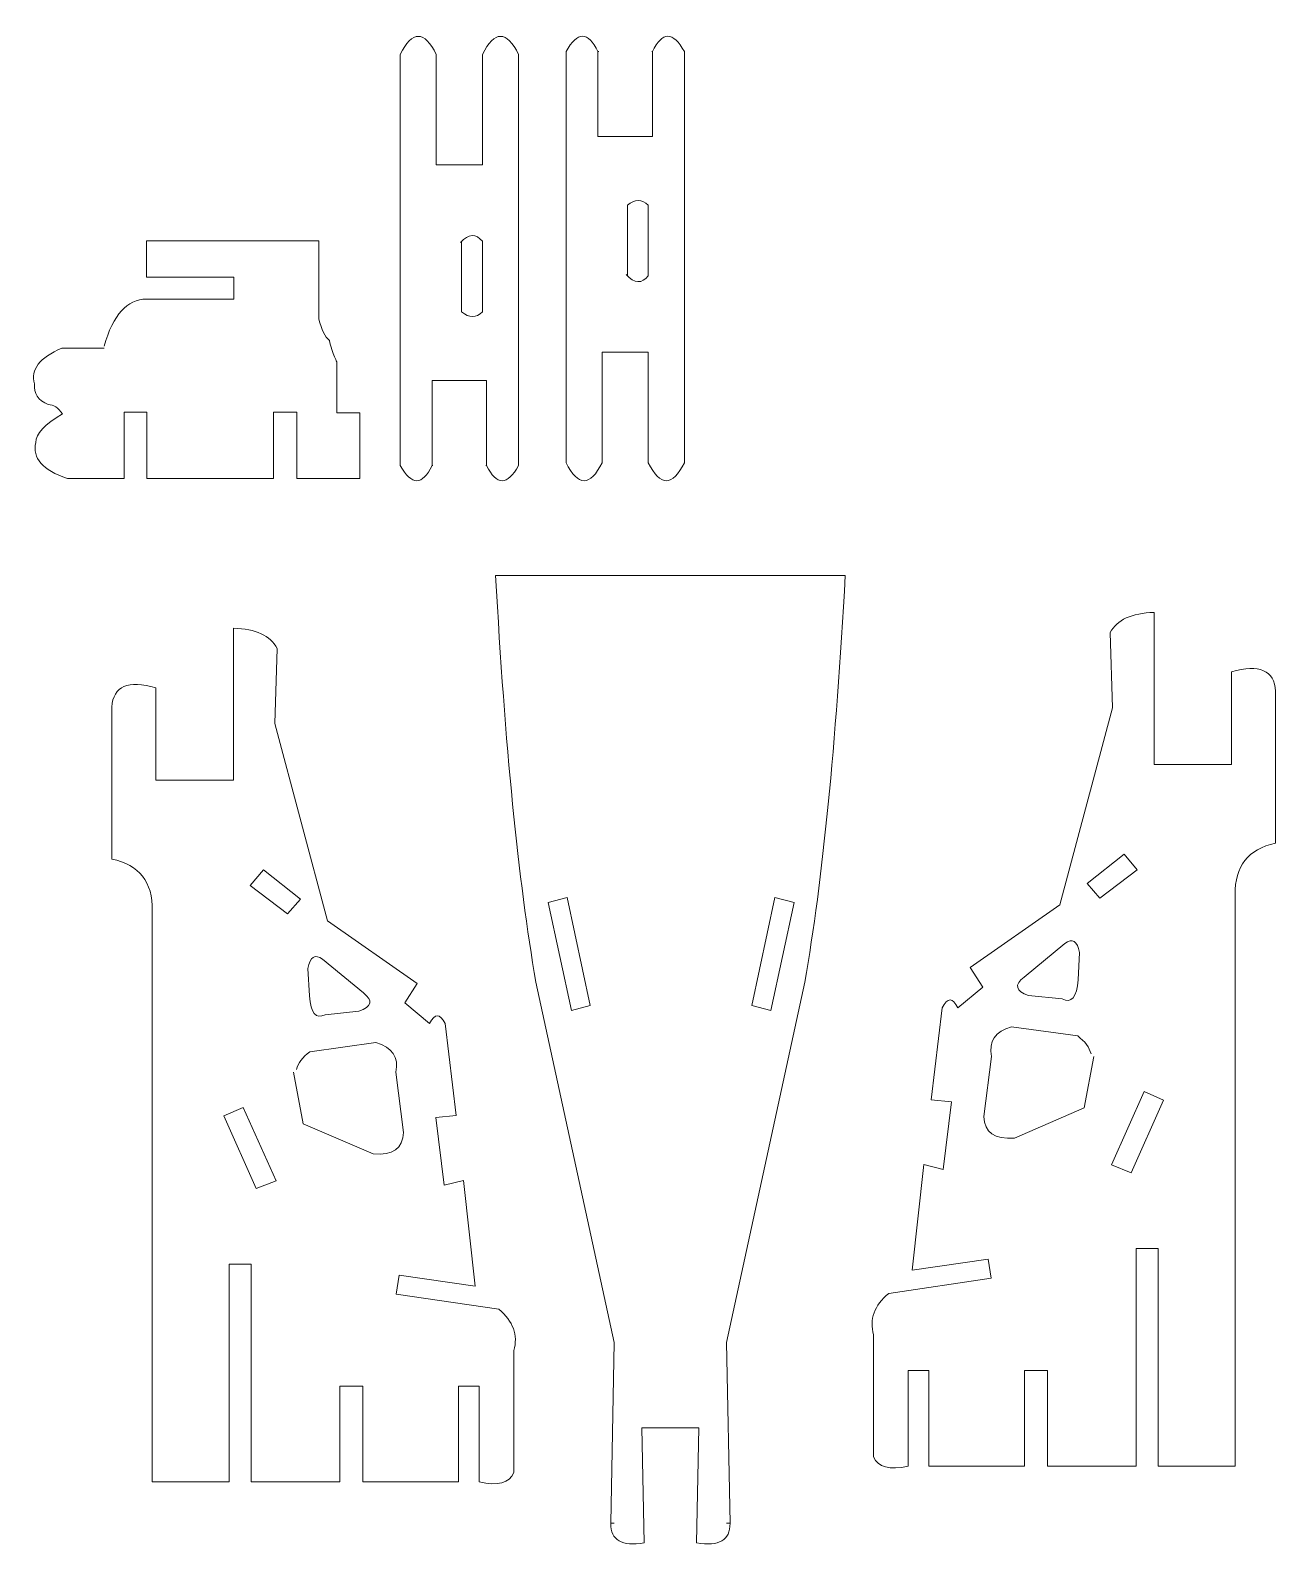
# Model space of a CAD drawing. Header units: centimetres. Extents: x -89 to 103, y -109 to 125.
import ezdxf

# ---------------------------------------------------------------- set-up
doc = ezdxf.new("R2010")
doc.units = ezdxf.units.CM
doc.header["$MEASUREMENT"] = 0
doc.layers.add('Capa 1', color=7, linetype='Continuous')

msp = doc.modelspace()

# ---------------------------------------------------------------- linework, layer by layer
at = {"layer": 'Capa 1', "lineweight": 20}
for points, knots in [([(-32.09, 121.22), (-30.24, 124.94), (-28.38, 124.94), (-26.52, 121.22), (-26.52, 121.22), (-26.52, 121.22), (-26.52, 104.16), (-26.52, 104.16)], [0, 0, 0, 0, 0.333333, 0.333333, 0.333333, 0.333333, 1, 1, 1, 1]), ([(-13.81, 121.22), (-15.67, 124.94), (-17.53, 124.94), (-19.39, 121.22), (-19.39, 121.22), (-19.39, 121.22), (-19.39, 104.16), (-19.39, 104.16)], [0, 0, 0, 0, 0.333333, 0.333333, 0.333333, 0.333333, 1, 1, 1, 1]), ([(-1.55, 108.52), (-1.55, 108.52), (-1.55, 121.65), (-1.55, 121.65), (-1.55, 121.65), (-1.55, 121.65), (-1.44, 121.65), (-1.44, 121.65)], [0, 0, 0, 0, 0.333333, 0.333333, 0.333333, 0.333333, 1, 1, 1, 1]), ([(6.86, 108.52), (6.86, 108.52), (6.86, 121.65), (6.86, 121.65), (6.86, 121.65), (6.86, 121.65), (6.76, 121.65), (6.76, 121.65)], [0, 0, 0, 0, 0.333333, 0.333333, 0.333333, 0.333333, 1, 1, 1, 1]), ([(2.99, 97.91), (4.16, 98.89), (5.24, 98.89), (6.21, 97.91), (6.21, 97.91), (6.21, 97.91), (6.21, 87.02), (6.21, 87.02), (6.21, 87.02), (5.23, 85.77), (4.1, 85.83), (2.8, 87.21)], [0, 0, 0, 0, 0.25, 0.25, 0.25, 0.25, 0.5, 0.5, 0.5, 0.5, 1, 1, 1, 1]), ([(-57.8, 83.42), (-57.8, 83.42), (-57.8, 86.81), (-57.8, 86.81), (-57.8, 86.81), (-57.8, 86.81), (-71.29, 86.81), (-71.29, 86.81), (-71.29, 86.81), (-71.29, 86.81), (-71.29, 92.41), (-71.29, 92.41), (-71.29, 92.41), (-71.29, 92.41), (-44.65, 92.41), (-44.65, 92.41), (-44.65, 92.41), (-44.65, 92.41), (-44.65, 80.35), (-44.65, 80.35)], [0, 0, 0, 0, 0.166667, 0.166667, 0.166667, 0.166667, 0.333333, 0.333333, 0.333333, 0.333333, 0.5, 0.5, 0.5, 0.5, 0.666667, 0.666667, 0.666667, 0.666667, 1, 1, 1, 1]), ([(-22.62, 81.47), (-21.45, 80.48), (-20.37, 80.48), (-19.4, 81.47), (-19.4, 81.47), (-19.4, 81.47), (-19.4, 92.35), (-19.4, 92.35), (-19.4, 92.35), (-20.38, 93.6), (-21.52, 93.54), (-22.81, 92.17)], [0, 0, 0, 0, 0.25, 0.25, 0.25, 0.25, 0.5, 0.5, 0.5, 0.5, 1, 1, 1, 1]), ([(-84.35, 75.86), (-87.81, 74.39), (-89.23, 72.55), (-88.58, 70.33), (-88.58, 70.33), (-88.75, 68.84), (-88.04, 67.77), (-86.45, 67.14), (-86.45, 67.14), (-85.65, 67.13), (-84.93, 66.65), (-84.27, 65.7)], [0, 0, 0, 0, 0.25, 0.25, 0.25, 0.25, 0.5, 0.5, 0.5, 0.5, 1, 1, 1, 1]), ([(-43.04, 77.04), (-42.91, 76.57), (-42.78, 76.09), (-42.64, 75.66), (-42.64, 75.66), (-42.5, 75.23), (-42.36, 74.84), (-42.23, 74.52), (-42.23, 74.52), (-42.11, 74.21), (-42, 73.97), (-41.9, 73.73)], [0, 0, 0, 0, 0.25, 0.25, 0.25, 0.25, 0.5, 0.5, 0.5, 0.5, 1, 1, 1, 1]), ([(-6.48, 58.15), (-4.62, 54.44), (-2.76, 54.44), (-0.91, 58.15), (-0.91, 58.15), (-0.91, 58.15), (-0.91, 75.21), (-0.91, 75.21)], [0, 0, 0, 0, 0.333333, 0.333333, 0.333333, 0.333333, 1, 1, 1, 1]), ([(11.8, 58.15), (9.94, 54.44), (8.08, 54.44), (6.22, 58.15), (6.22, 58.15), (6.22, 58.15), (6.22, 75.21), (6.22, 75.21)], [0, 0, 0, 0, 0.333333, 0.333333, 0.333333, 0.333333, 1, 1, 1, 1]), ([(-27.16, 70.85), (-27.16, 70.85), (-27.16, 57.72), (-27.16, 57.72), (-27.16, 57.72), (-27.16, 57.72), (-27.05, 57.72), (-27.05, 57.72)], [0, 0, 0, 0, 0.333333, 0.333333, 0.333333, 0.333333, 1, 1, 1, 1]), ([(-18.75, 70.85), (-18.75, 70.85), (-18.75, 57.72), (-18.75, 57.72), (-18.75, 57.72), (-18.75, 57.72), (-18.86, 57.72), (-18.86, 57.72)], [0, 0, 0, 0, 0.333333, 0.333333, 0.333333, 0.333333, 1, 1, 1, 1]), ([(-84.27, 65.7), (-87.02, 64.1), (-88.38, 62.62), (-88.37, 61.27), (-88.37, 61.27), (-88.96, 58.88), (-87.34, 57.03), (-83.49, 55.71)], [0, 0, 0, 0, 0.333333, 0.333333, 0.333333, 0.333333, 1, 1, 1, 1]), ([(-51.69, 65.94), (-51.69, 65.94), (-51.69, 55.71), (-51.69, 55.71), (-51.69, 55.71), (-51.69, 55.71), (-71.22, 55.71), (-71.22, 55.71), (-71.22, 55.71), (-71.22, 55.71), (-71.22, 65.94), (-71.22, 65.94), (-71.22, 65.94), (-71.22, 65.94), (-74.74, 65.94), (-74.74, 65.94), (-74.74, 65.94), (-74.74, 65.94), (-74.74, 55.71), (-74.74, 55.71), (-74.74, 55.71), (-74.74, 55.71), (-83.49, 55.71), (-83.49, 55.71)], [0, 0, 0, 0, 0.142857, 0.142857, 0.142857, 0.142857, 0.285714, 0.285714, 0.285714, 0.285714, 0.428571, 0.428571, 0.428571, 0.428571, 0.571429, 0.571429, 0.571429, 0.571429, 0.714286, 0.714286, 0.714286, 0.714286, 1, 1, 1, 1]), ([(-41.9, 65.84), (-41.9, 65.84), (-38.35, 65.84), (-38.35, 65.84), (-38.35, 65.84), (-38.35, 65.84), (-38.35, 55.71), (-38.35, 55.71), (-38.35, 55.71), (-38.35, 55.71), (-48.06, 55.71), (-48.06, 55.71), (-48.06, 55.71), (-48.06, 55.71), (-48.06, 65.94), (-48.06, 65.94), (-48.06, 65.94), (-48.06, 65.94), (-51.69, 65.94), (-51.69, 65.94), (-51.69, 65.94), (-51.69, 65.94), (-51.69, 65.72), (-51.69, 65.72)], [0, 0, 0, 0, 0.142857, 0.142857, 0.142857, 0.142857, 0.285714, 0.285714, 0.285714, 0.285714, 0.428571, 0.428571, 0.428571, 0.428571, 0.571429, 0.571429, 0.571429, 0.571429, 0.714286, 0.714286, 0.714286, 0.714286, 1, 1, 1, 1]), ([(-17.36, 40.74), (-15.93, 14.59), (-13.86, -6.34), (-11.14, -22.05), (-11.14, -22.05), (-11.14, -22.05), (0.96, -77.72), (0.96, -77.72)], [0, 0, 0, 0, 0.333333, 0.333333, 0.333333, 0.333333, 1, 1, 1, 1]), ([(36.64, 40.74), (35.21, 14.59), (33.13, -6.34), (30.41, -22.05), (30.41, -22.05), (30.41, -22.05), (18.32, -77.72), (18.32, -77.72)], [0, 0, 0, 0, 0.333333, 0.333333, 0.333333, 0.333333, 1, 1, 1, 1]), ([(96.29, 25.85), (96.29, 25.85), (96.29, 11.55), (96.29, 11.55), (96.29, 11.55), (96.29, 11.55), (84.34, 11.55), (84.34, 11.55), (84.34, 11.55), (84.34, 11.55), (84.34, 35.03), (84.34, 35.03)], [0, 0, 0, 0, 0.25, 0.25, 0.25, 0.25, 0.5, 0.5, 0.5, 0.5, 1, 1, 1, 1]), ([(-69.82, 23.41), (-69.82, 23.41), (-69.82, 9.11), (-69.82, 9.11), (-69.82, 9.11), (-69.82, 9.11), (-57.87, 9.11), (-57.87, 9.11), (-57.87, 9.11), (-57.87, 9.11), (-57.87, 32.59), (-57.87, 32.59)], [0, 0, 0, 0, 0.25, 0.25, 0.25, 0.25, 0.5, 0.5, 0.5, 0.5, 1, 1, 1, 1]), ([(77.58, 31.92), (77.58, 31.92), (77.94, 20.3), (77.94, 20.3), (77.94, 20.3), (77.94, 20.3), (69.78, -10.15), (69.78, -10.15), (69.78, -10.15), (69.78, -10.15), (55.95, -19.83), (55.95, -19.83), (55.95, -19.83), (55.95, -19.83), (57.87, -22.82), (57.87, -22.82), (57.87, -22.82), (57.87, -22.82), (54.03, -26.02), (54.03, -26.02)], [0, 0, 0, 0, 0.166667, 0.166667, 0.166667, 0.166667, 0.333333, 0.333333, 0.333333, 0.333333, 0.5, 0.5, 0.5, 0.5, 0.666667, 0.666667, 0.666667, 0.666667, 1, 1, 1, 1]), ([(-51.11, 29.48), (-51.11, 29.48), (-51.47, 17.86), (-51.47, 17.86), (-51.47, 17.86), (-51.47, 17.86), (-43.31, -12.59), (-43.31, -12.59), (-43.31, -12.59), (-43.31, -12.59), (-29.48, -22.27), (-29.48, -22.27), (-29.48, -22.27), (-29.48, -22.27), (-31.4, -25.26), (-31.4, -25.26), (-31.4, -25.26), (-31.4, -25.26), (-27.56, -28.46), (-27.56, -28.46)], [0, 0, 0, 0, 0.166667, 0.166667, 0.166667, 0.166667, 0.333333, 0.333333, 0.333333, 0.333333, 0.5, 0.5, 0.5, 0.5, 0.666667, 0.666667, 0.666667, 0.666667, 1, 1, 1, 1]), ([(81.73, -4.7), (81.73, -4.7), (75.96, -9.08), (75.96, -9.08), (75.96, -9.08), (75.96, -9.08), (73.99, -6.83), (73.99, -6.83), (73.99, -6.83), (73.99, -6.83), (79.7, -2.3), (79.7, -2.3), (79.7, -2.3), (79.7, -2.3), (81.73, -4.7), (81.73, -4.7)], [0, 0, 0, 0, 0.2, 0.2, 0.2, 0.2, 0.4, 0.4, 0.4, 0.4, 0.6, 0.6, 0.6, 0.6, 1, 1, 1, 1]), ([(-55.26, -7.14), (-55.26, -7.14), (-49.49, -11.52), (-49.49, -11.52), (-49.49, -11.52), (-49.49, -11.52), (-47.52, -9.27), (-47.52, -9.27), (-47.52, -9.27), (-47.52, -9.27), (-53.23, -4.74), (-53.23, -4.74), (-53.23, -4.74), (-53.23, -4.74), (-55.26, -7.14), (-55.26, -7.14)], [0, 0, 0, 0, 0.2, 0.2, 0.2, 0.2, 0.4, 0.4, 0.4, 0.4, 0.6, 0.6, 0.6, 0.6, 1, 1, 1, 1]), ([(-9.23, -9.78), (-9.23, -9.78), (-6.29, -8.99), (-6.29, -8.99), (-6.29, -8.99), (-6.29, -8.99), (-2.74, -25.7), (-2.74, -25.7), (-2.74, -25.7), (-2.74, -25.7), (-5.63, -26.47), (-5.63, -26.47), (-5.63, -26.47), (-5.63, -26.47), (-9.23, -9.78), (-9.23, -9.78)], [0, 0, 0, 0, 0.2, 0.2, 0.2, 0.2, 0.4, 0.4, 0.4, 0.4, 0.6, 0.6, 0.6, 0.6, 1, 1, 1, 1]), ([(28.73, -9.78), (28.73, -9.78), (25.79, -8.99), (25.79, -8.99), (25.79, -8.99), (25.79, -8.99), (22.23, -25.7), (22.23, -25.7), (22.23, -25.7), (22.23, -25.7), (25.13, -26.47), (25.13, -26.47), (25.13, -26.47), (25.13, -26.47), (28.73, -9.78), (28.73, -9.78)], [0, 0, 0, 0, 0.2, 0.2, 0.2, 0.2, 0.4, 0.4, 0.4, 0.4, 0.6, 0.6, 0.6, 0.6, 1, 1, 1, 1]), ([(84.97, -96.81), (84.97, -96.81), (96.88, -96.81), (96.88, -96.81), (96.88, -96.81), (96.88, -96.81), (96.88, -8.58), (96.88, -8.58)], [0, 0, 0, 0, 0.333333, 0.333333, 0.333333, 0.333333, 1, 1, 1, 1]), ([(-58.5, -99.25), (-58.5, -99.25), (-70.41, -99.25), (-70.41, -99.25), (-70.41, -99.25), (-70.41, -99.25), (-70.41, -11.02), (-70.41, -11.02)], [0, 0, 0, 0, 0.333333, 0.333333, 0.333333, 0.333333, 1, 1, 1, 1]), ([(70.55, -16.1), (71.74, -15.23), (72.49, -15.7), (72.81, -17.51), (72.81, -17.51), (72.81, -17.51), (72.6, -21.72), (72.6, -21.72), (72.6, -21.72), (72.41, -24.41), (71.59, -25.39), (70.15, -24.66)], [0, 0, 0, 0, 0.25, 0.25, 0.25, 0.25, 0.5, 0.5, 0.5, 0.5, 1, 1, 1, 1]), ([(-44.08, -18.54), (-45.27, -17.67), (-46.02, -18.14), (-46.34, -19.95), (-46.34, -19.95), (-46.34, -19.95), (-46.13, -24.16), (-46.13, -24.16), (-46.13, -24.16), (-45.94, -26.85), (-45.12, -27.83), (-43.68, -27.1)], [0, 0, 0, 0, 0.25, 0.25, 0.25, 0.25, 0.5, 0.5, 0.5, 0.5, 1, 1, 1, 1]), ([(54.03, -26.02), (53.23, -24.42), (52.43, -24.42), (51.63, -26.02), (51.63, -26.02), (51.63, -26.02), (49.92, -40.22), (49.92, -40.22)], [0, 0, 0, 0, 0.333333, 0.333333, 0.333333, 0.333333, 1, 1, 1, 1]), ([(-27.56, -28.46), (-26.76, -26.86), (-25.96, -26.86), (-25.16, -28.46), (-25.16, -28.46), (-25.16, -28.46), (-23.45, -42.66), (-23.45, -42.66)], [0, 0, 0, 0, 0.333333, 0.333333, 0.333333, 0.333333, 1, 1, 1, 1]), ([(74.6, -33.12), (74.36, -32.15), (73.67, -31.23), (72.54, -30.37), (72.54, -30.37), (72.54, -30.37), (62.33, -28.95), (62.33, -28.95), (62.33, -28.95), (59.78, -29.69), (58.75, -31.21), (59.23, -33.54)], [0, 0, 0, 0, 0.25, 0.25, 0.25, 0.25, 0.5, 0.5, 0.5, 0.5, 1, 1, 1, 1]), ([(-48.13, -35.56), (-47.89, -34.59), (-47.2, -33.67), (-46.07, -32.81), (-46.07, -32.81), (-46.07, -32.81), (-35.86, -31.39), (-35.86, -31.39), (-35.86, -31.39), (-33.31, -32.13), (-32.28, -33.65), (-32.76, -35.98)], [0, 0, 0, 0, 0.25, 0.25, 0.25, 0.25, 0.5, 0.5, 0.5, 0.5, 1, 1, 1, 1]), ([(75.03, -33.54), (75.03, -33.54), (73.54, -41.5), (73.54, -41.5), (73.54, -41.5), (73.54, -41.5), (62.76, -46.14), (62.76, -46.14)], [0, 0, 0, 0, 0.333333, 0.333333, 0.333333, 0.333333, 1, 1, 1, 1]), ([(-48.56, -35.98), (-48.56, -35.98), (-47.07, -43.94), (-47.07, -43.94), (-47.07, -43.94), (-47.07, -43.94), (-36.29, -48.58), (-36.29, -48.58)], [0, 0, 0, 0, 0.333333, 0.333333, 0.333333, 0.333333, 1, 1, 1, 1]), ([(77.75, -50.3), (77.75, -50.3), (82.82, -38.98), (82.82, -38.98), (82.82, -38.98), (82.82, -38.98), (85.81, -40.27), (85.81, -40.27), (85.81, -40.27), (85.81, -40.27), (80.79, -51.52), (80.79, -51.52), (80.79, -51.52), (80.79, -51.52), (77.75, -50.3), (77.75, -50.3)], [0, 0, 0, 0, 0.2, 0.2, 0.2, 0.2, 0.4, 0.4, 0.4, 0.4, 0.6, 0.6, 0.6, 0.6, 1, 1, 1, 1]), ([(-51.28, -52.74), (-51.28, -52.74), (-56.35, -41.42), (-56.35, -41.42), (-56.35, -41.42), (-56.35, -41.42), (-59.34, -42.71), (-59.34, -42.71), (-59.34, -42.71), (-59.34, -42.71), (-54.32, -53.96), (-54.32, -53.96), (-54.32, -53.96), (-54.32, -53.96), (-51.28, -52.74), (-51.28, -52.74)], [0, 0, 0, 0, 0.2, 0.2, 0.2, 0.2, 0.4, 0.4, 0.4, 0.4, 0.6, 0.6, 0.6, 0.6, 1, 1, 1, 1]), ([(49.92, -40.22), (49.92, -40.22), (53.07, -40.53), (53.07, -40.53), (53.07, -40.53), (53.07, -40.53), (51.79, -50.99), (51.79, -50.99), (51.79, -50.99), (51.79, -50.99), (48.8, -50.24), (48.8, -50.24), (48.8, -50.24), (48.8, -50.24), (46.99, -66.57), (46.99, -66.57), (46.99, -66.57), (46.99, -66.57), (58.73, -64.86), (58.73, -64.86), (58.73, -64.86), (58.73, -64.86), (59.18, -67.81), (59.18, -67.81)], [0, 0, 0, 0, 0.142857, 0.142857, 0.142857, 0.142857, 0.285714, 0.285714, 0.285714, 0.285714, 0.428571, 0.428571, 0.428571, 0.428571, 0.571429, 0.571429, 0.571429, 0.571429, 0.714286, 0.714286, 0.714286, 0.714286, 1, 1, 1, 1]), ([(-23.45, -42.66), (-23.45, -42.66), (-26.6, -42.97), (-26.6, -42.97), (-26.6, -42.97), (-26.6, -42.97), (-25.32, -53.43), (-25.32, -53.43), (-25.32, -53.43), (-25.32, -53.43), (-22.33, -52.68), (-22.33, -52.68), (-22.33, -52.68), (-22.33, -52.68), (-20.52, -69.01), (-20.52, -69.01), (-20.52, -69.01), (-20.52, -69.01), (-32.26, -67.3), (-32.26, -67.3), (-32.26, -67.3), (-32.26, -67.3), (-32.71, -70.25), (-32.71, -70.25)], [0, 0, 0, 0, 0.142857, 0.142857, 0.142857, 0.142857, 0.285714, 0.285714, 0.285714, 0.285714, 0.428571, 0.428571, 0.428571, 0.428571, 0.571429, 0.571429, 0.571429, 0.571429, 0.714286, 0.714286, 0.714286, 0.714286, 1, 1, 1, 1]), ([(67.89, -82.04), (67.89, -82.04), (67.89, -96.81), (67.89, -96.81), (67.89, -96.81), (67.89, -96.81), (81.59, -96.81), (81.59, -96.81), (81.59, -96.81), (81.59, -96.81), (81.59, -63.19), (81.59, -63.19), (81.59, -63.19), (81.59, -63.19), (84.97, -63.19), (84.97, -63.19)], [0, 0, 0, 0, 0.2, 0.2, 0.2, 0.2, 0.4, 0.4, 0.4, 0.4, 0.6, 0.6, 0.6, 0.6, 1, 1, 1, 1]), ([(-41.42, -84.48), (-41.42, -84.48), (-41.42, -99.25), (-41.42, -99.25), (-41.42, -99.25), (-41.42, -99.25), (-55.12, -99.25), (-55.12, -99.25), (-55.12, -99.25), (-55.12, -99.25), (-55.12, -65.63), (-55.12, -65.63), (-55.12, -65.63), (-55.12, -65.63), (-58.5, -65.63), (-58.5, -65.63)], [0, 0, 0, 0, 0.2, 0.2, 0.2, 0.2, 0.4, 0.4, 0.4, 0.4, 0.6, 0.6, 0.6, 0.6, 1, 1, 1, 1]), ([(0.96, -77.72), (0.96, -77.72), (0.42, -105.65), (0.42, -105.65), (0.42, -105.65), (0.42, -105.65), (0.96, -105.65), (0.96, -105.65)], [0, 0, 0, 0, 0.333333, 0.333333, 0.333333, 0.333333, 1, 1, 1, 1]), ([(18.32, -77.72), (18.32, -77.72), (18.85, -105.65), (18.85, -105.65), (18.85, -105.65), (18.85, -105.65), (18.32, -105.65), (18.32, -105.65)], [0, 0, 0, 0, 0.333333, 0.333333, 0.333333, 0.333333, 1, 1, 1, 1]), ([(46.37, -96.81), (46.37, -96.81), (46.37, -82.04), (46.37, -82.04), (46.37, -82.04), (46.37, -82.04), (49.57, -82.04), (49.57, -82.04)], [0, 0, 0, 0, 0.333333, 0.333333, 0.333333, 0.333333, 1, 1, 1, 1]), ([(64.33, -96.81), (64.33, -96.81), (49.57, -96.81), (49.57, -96.81), (49.57, -96.81), (49.57, -96.81), (49.57, -82.04), (49.57, -82.04)], [0, 0, 0, 0, 0.333333, 0.333333, 0.333333, 0.333333, 1, 1, 1, 1]), ([(64.33, -96.81), (64.33, -96.81), (64.33, -82.04), (64.33, -82.04), (64.33, -82.04), (64.33, -82.04), (67.89, -82.04), (67.89, -82.04)], [0, 0, 0, 0, 0.333333, 0.333333, 0.333333, 0.333333, 1, 1, 1, 1]), ([(-37.86, -99.25), (-37.86, -99.25), (-37.86, -84.48), (-37.86, -84.48), (-37.86, -84.48), (-37.86, -84.48), (-41.42, -84.48), (-41.42, -84.48)], [0, 0, 0, 0, 0.333333, 0.333333, 0.333333, 0.333333, 1, 1, 1, 1]), ([(-37.86, -99.25), (-37.86, -99.25), (-23.1, -99.25), (-23.1, -99.25), (-23.1, -99.25), (-23.1, -99.25), (-23.1, -84.48), (-23.1, -84.48)], [0, 0, 0, 0, 0.333333, 0.333333, 0.333333, 0.333333, 1, 1, 1, 1]), ([(-19.9, -99.25), (-19.9, -99.25), (-19.9, -84.48), (-19.9, -84.48), (-19.9, -84.48), (-19.9, -84.48), (-23.1, -84.48), (-23.1, -84.48)], [0, 0, 0, 0, 0.333333, 0.333333, 0.333333, 0.333333, 1, 1, 1, 1])]:
    msp.add_open_spline(points, degree=3, knots=knots, dxfattribs=at)
for points in [[(-6.48, 121.65), (-4.73, 124.8), (-3.08, 124.8), (-1.55, 121.65)], [(11.8, 121.65), (10.05, 124.8), (8.4, 124.8), (6.86, 121.65)], [(-32.09, 57.72), (-32.09, 57.72), (-32.09, 121.22), (-32.09, 121.22)], [(-13.81, 57.72), (-13.81, 57.72), (-13.81, 121.22), (-13.81, 121.22)], [(-6.48, 121.65), (-6.48, 121.65), (-6.48, 58.15), (-6.48, 58.15)], [(11.8, 121.65), (11.8, 121.65), (11.8, 58.15), (11.8, 58.15)], [(-1.55, 108.52), (-1.55, 108.52), (6.86, 108.52), (6.86, 108.52)], [(-26.52, 104.16), (-26.52, 104.16), (-19.39, 104.16), (-19.39, 104.16)], [(2.99, 87.02), (2.99, 87.02), (2.99, 97.91), (2.99, 97.91)], [(-22.62, 92.35), (-22.62, 92.35), (-22.62, 81.47), (-22.62, 81.47)], [(-71.29, 83.42), (-74.26, 83.43), (-76.45, 81.01), (-77.84, 76.17)], [(-57.8, 83.42), (-57.8, 83.42), (-71.29, 83.42), (-71.29, 83.42)], [(-44.65, 80.35), (-44.23, 78.69), (-43.7, 77.59), (-43.04, 77.04)], [(-77.84, 75.86), (-77.84, 75.86), (-84.35, 75.86), (-84.35, 75.86)], [(-0.91, 75.21), (-0.91, 75.21), (6.22, 75.21), (6.22, 75.21)], [(-41.9, 65.84), (-41.9, 65.84), (-41.9, 73.73), (-41.9, 73.73)], [(-27.16, 70.85), (-27.16, 70.85), (-18.75, 70.85), (-18.75, 70.85)], [(-32.09, 57.72), (-30.34, 54.58), (-28.7, 54.58), (-27.16, 57.72)], [(-13.81, 57.72), (-15.57, 54.58), (-17.21, 54.58), (-18.75, 57.72)], [(36.64, 40.74), (0.64, 40.74), (-17.36, 40.74), (-17.36, 40.74)], [(84.34, 35.03), (80.87, 34.93), (78.61, 33.9), (77.58, 31.92)], [(-57.87, 32.59), (-54.4, 32.49), (-52.14, 31.46), (-51.11, 29.48)], [(96.29, 25.85), (100.6, 27.1), (102.88, 26.1), (103.12, 22.86)], [(-69.82, 23.41), (-74.13, 24.66), (-76.41, 23.66), (-76.65, 20.42)], [(103.12, -0.62), (103.12, -0.62), (103.12, 22.86), (103.12, 22.86)], [(-76.65, -3.06), (-76.65, -3.06), (-76.65, 20.42), (-76.65, 20.42)], [(103.12, -0.62), (98.85, -1.51), (96.77, -4.16), (96.88, -8.58)], [(-76.65, -3.06), (-72.38, -3.95), (-70.31, -6.6), (-70.41, -11.02)], [(70.55, -16.1), (70.55, -16.1), (64.26, -21.28), (64.26, -21.28)], [(-44.08, -18.54), (-44.08, -18.54), (-37.79, -23.72), (-37.79, -23.72)], [(64.26, -21.28), (62.71, -22.48), (62.94, -23.43), (64.97, -24.12)], [(-37.79, -23.72), (-36.24, -24.92), (-36.48, -25.87), (-38.5, -26.56)], [(70.15, -24.66), (70.15, -24.66), (64.97, -24.12), (64.97, -24.12)], [(-43.68, -27.1), (-43.68, -27.1), (-38.5, -26.56), (-38.5, -26.56)], [(59.23, -33.54), (59.23, -33.54), (58.06, -42.83), (58.06, -42.83)], [(-32.76, -35.98), (-32.76, -35.98), (-31.59, -45.27), (-31.59, -45.27)], [(58.06, -42.83), (58.14, -45.31), (59.7, -46.41), (62.76, -46.14)], [(-31.59, -45.27), (-31.67, -47.75), (-33.23, -48.85), (-36.29, -48.58)], [(84.97, -96.81), (84.97, -96.81), (84.97, -63.19), (84.97, -63.19)], [(-58.5, -99.25), (-58.5, -99.25), (-58.5, -65.63), (-58.5, -65.63)], [(59.18, -67.81), (59.18, -67.81), (43.35, -70.13), (43.35, -70.13)], [(-32.71, -70.25), (-32.71, -70.25), (-16.88, -72.57), (-16.88, -72.57)], [(43.35, -70.13), (41.1, -72.01), (40.33, -74.15), (41.03, -76.53)], [(-16.88, -72.57), (-14.64, -74.45), (-13.86, -76.59), (-14.56, -78.97)], [(41.03, -76.53), (41.03, -76.53), (41.03, -95.38), (41.03, -95.38)], [(-14.56, -78.97), (-14.56, -78.97), (-14.56, -97.82), (-14.56, -97.82)], [(5.23, -90.89), (5.23, -90.89), (5.58, -108.67), (5.58, -108.67)], [(5.23, -90.89), (11.11, -90.89), (14.05, -90.89), (14.05, -90.89)], [(14.05, -90.89), (14.05, -90.89), (13.69, -108.67), (13.69, -108.67)], [(46.37, -96.81), (43.49, -97.47), (41.71, -96.99), (41.03, -95.38)], [(-19.9, -99.25), (-17.02, -99.91), (-15.24, -99.43), (-14.56, -97.82)], [(5.58, -108.67), (2.13, -109.26), (0.41, -108.25), (0.42, -105.65)], [(13.69, -108.67), (17.15, -109.26), (18.87, -108.25), (18.85, -105.65)]]:
    msp.add_open_spline(points, degree=3, dxfattribs=at)

doc.saveas('drawing.dxf')
